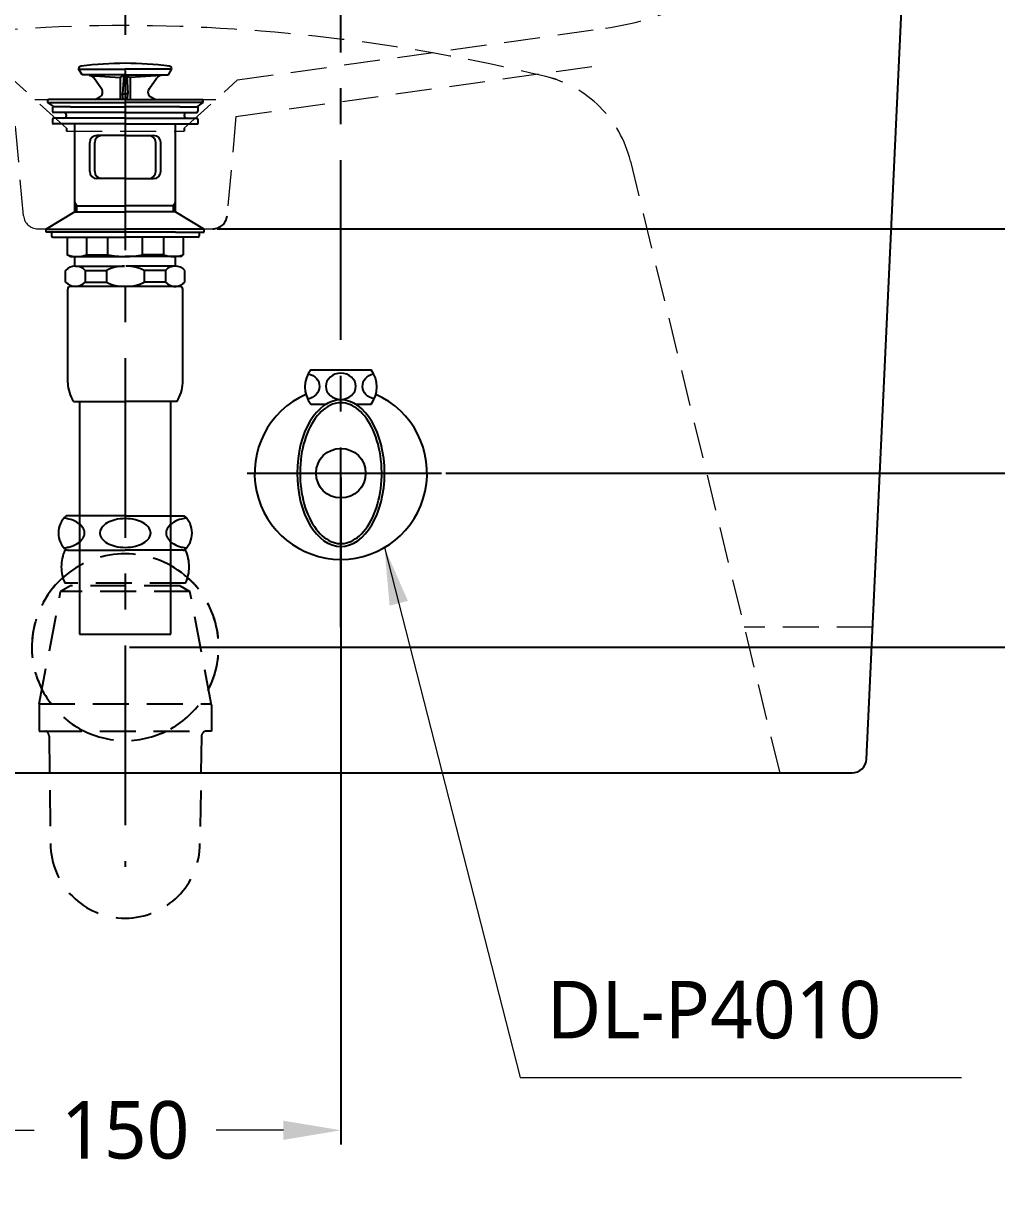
# Model space of a CAD drawing. Header units: inches. Extents: x 2601 to 5701, y -10811 to -8711.
# Drawn here: x 3237 to 3575.5, y -10426.2 to -10017.5 of the extents above; entities that cross this region are included whole.
import ezdxf

# ---------------------------------------------------------------- set-up
doc = ezdxf.new("R2010")
doc.units = ezdxf.units.IN
doc.header["$LTSCALE"] = 50
doc.header["$MEASUREMENT"] = 0
doc.linetypes.add('CENTER', pattern=[2, 1.25, -0.25, 0.25, -0.25])
doc.linetypes.add('HIDDEN', pattern=[0.375, 0.25, -0.125])
for name, color, linetype in [('3', 3, 'Continuous'), ('4', 4, 'Continuous'), ('6', 6, 'Continuous'), ('7', 7, 'Continuous'), ('CENTER', 2, 'CENTER'), ('중심선', 1, 'CENTER')]:
    doc.layers.add(name, color=color, linetype=linetype)
doc.styles.get("Standard").update_dxf_attribs({"font": 'NanumGothic.ttf'})
doc.dimstyles.get("Standard").update_dxf_attribs({"dimtxt": 20, "dimasz": 20, "dimexe": 5, "dimexo": 1.5, "dimgap": 10, "dimtad": 0, "dimtoh": 1, "dimdec": 0, "dimzin": 0, "dimdsep": 46, "dimtxsty": 'Standard', "dimcen": 0, "dimclrd": 3, "dimclre": 3, "dimclrt": 2, "dimadec": 0, "dimazin": 3, "dimtfac": 1, "dimtdec": 0, "dimtofl": 0, "dimtmove": 0, "dimatfit": 3, "dimfxl": 1, "dimtolj": 1, "dimtzin": 0, "dimlwd": 0, "dimlwe": 25, "dimarcsym": 0})

# ---------------------------------------------------------------- blocks, each defined once
blk = doc.blocks.new('A$C54FA02E5')
at = {"color": 4, "linetype": 'HIDDEN'}
for p, q in [((13.4, 115.6), (10, 113.6)), ((53.5, 116.5), (11.5, 116.5)), ((51.6, 115.6), (13.4, 115.6)), ((51.6, 115.6), (55, 113.6)), ((2.59, 74.6), (10, 113.6)), ((55, 113.6), (10, 113.6)), ((62.5, 74.1), (55, 113.6)), ((2.5, 74.6), (2.5, 65.1)), ((2.5, 74.6), (62.41, 74.6)), ((62.5, 74.1), (62.5, 65.1)), ((2.5, 65.1), (4.87, 65.1)), ((4.87, 65.1), (60.5, 65.1)), ((6, 63.3), (6.5, 26)), ((59, 63.16), (58.5, 26)), ((62.5, 65.1), (60.5, 65.1))]:
    blk.add_line(p, q, dxfattribs=at)
for centre, radius, start, end in [((24.1, 122.25), 13.85, 155.4705, 204.5295), ((40.9, 122.25), 13.85, 335.4705, 24.5295), ((4, 63.3), 2, 0, 64.1581), ((61, 63.16), 2, 104.4775, 180), ((32.5, 26), 26, 180, 0)]:
    blk.add_arc(centre, radius, start, end, dxfattribs=at)
at = {"layer": '3'}
for p, q in [((17.5, 293.41), (16.27, 295.55)), ((16.39, 295.34), (32.5, 295.34)), ((48.61, 295.34), (32.5, 295.34)), ((47.5, 293.41), (48.73, 295.55)), ((32.5, 293.41), (17.5, 293.41)), ((20.02, 293.23), (30.75, 292.53)), ((24.23, 288.53), (21.51, 292.39)), ((32.5, 293.41), (30.75, 292.53)), ((30.75, 292.53), (30.75, 284.81)), ((31.98, 293.15), (31.55, 286.74)), ((32.5, 293.41), (47.5, 293.41)), ((32.5, 293.41), (34.25, 292.53)), ((33.02, 293.15), (33.45, 286.74)), ((44.98, 293.23), (34.25, 292.53)), ((34.25, 292.53), (34.25, 284.81)), ((40.77, 288.53), (43.49, 292.39)), ((31.75, 284.81), (31.55, 286.77)), ((31.55, 286.77), (32.5, 286.77)), ((33.45, 286.77), (32.5, 286.77)), ((33.25, 284.81), (33.45, 286.77)), ((5.5, 284.41), (5.5, 283.81)), ((5.5, 283.81), (32.5, 283.81)), ((5.5, 283.81), (7.64, 282.31)), ((15.2, 284.81), (5.9, 284.81)), ((7.2, 282.11), (7.2, 280.81)), ((13.5, 282.31), (7.4, 282.31)), ((13.5, 282.31), (32.5, 282.31)), ((32.5, 284.81), (15.2, 284.81)), ((22.14, 284.81), (23.59, 285.65)), ((32.5, 284.81), (49.8, 284.81)), ((59.5, 283.81), (32.5, 283.81)), ((51.5, 282.31), (32.5, 282.31)), ((42.86, 284.81), (41.41, 285.65)), ((49.8, 284.81), (59.1, 284.81)), ((51.5, 282.31), (57.6, 282.31)), ((59.5, 283.81), (57.36, 282.31)), ((57.8, 282.11), (57.8, 280.81)), ((59.5, 284.41), (59.5, 283.81)), ((32.5, 280.31), (7.7, 280.31)), ((32.5, 278.31), (7.7, 278.31)), ((32.5, 280.31), (57.3, 280.31)), ((32.5, 278.31), (57.3, 278.31)), ((7.2, 277.81), (7.2, 276.51)), ((32.5, 276.31), (7.4, 276.31)), ((15, 245.72), (15, 276.31)), ((32.5, 276.31), (57.6, 276.31)), ((50, 245.72), (50, 276.31)), ((57.8, 277.81), (57.8, 276.51)), ((20.13, 259.81), (20.13, 269.81)), ((21.89, 259.81), (21.89, 269.81)), ((32.5, 272.31), (22.63, 272.31)), ((32.5, 272.31), (42.37, 272.31)), ((43.11, 259.81), (43.11, 269.81)), ((44.87, 259.81), (44.87, 269.81)), ((32.5, 257.31), (22.63, 257.31)), ((32.5, 257.31), (42.37, 257.31)), ((15, 245.72), (5, 239.72)), ((15.7, 247.81), (15, 249.03)), ((15, 247.81), (32.5, 247.81)), ((15, 245.72), (32.5, 245.72)), ((15.7, 245.72), (15.7, 247.81)), ((50, 247.81), (32.5, 247.81)), ((50, 245.72), (32.5, 245.72)), ((49.3, 247.81), (50, 249.03)), ((49.3, 245.72), (49.3, 247.81)), ((50, 245.72), (60, 239.72)), ((5, 239.72), (32.5, 239.72)), ((5, 238.72), (5, 239.72)), ((15, 238.72), (5, 238.72)), ((6.81, 238.72), (6.81, 237.42)), ((50, 238.72), (15, 238.72)), ((60, 239.72), (32.5, 239.72)), ((50, 238.72), (60, 238.72)), ((58.19, 238.72), (58.19, 237.42)), ((60, 238.72), (60, 239.72)), ((7.31, 236.92), (12.31, 236.92)), ((12.31, 236.92), (32.5, 236.92)), ((12.31, 236.92), (12.31, 230.8)), ((19.08, 230.8), (19.08, 236.92)), ((26.48, 230.8), (26.48, 236.92)), ((52.69, 236.92), (32.5, 236.92)), ((38.52, 230.8), (38.52, 236.92)), ((45.92, 230.8), (45.92, 236.92)), ((52.69, 236.92), (52.69, 230.8)), ((57.69, 236.92), (52.69, 236.92)), ((13.31, 230.22), (12.31, 230.8)), ((13.31, 230.22), (14.71, 230.22)), ((14.71, 230.22), (32.5, 230.22)), ((15, 226.81), (15, 230.22)), ((19.08, 230.8), (26.48, 230.8)), ((50.29, 230.22), (32.5, 230.22)), ((45.92, 230.8), (38.52, 230.8)), ((50, 226.81), (50, 230.22)), ((51.69, 230.22), (50.29, 230.22)), ((51.69, 230.22), (52.69, 230.8)), ((11.76, 221.26), (11.76, 225.37)), ((15.14, 226.81), (32.26, 226.81)), ((18.53, 225.37), (25.93, 225.37)), ((18.53, 225.37), (18.53, 221.26)), ((25.93, 225.37), (25.93, 221.26)), ((49.86, 226.81), (32.74, 226.81)), ((39.07, 225.37), (39.07, 221.26)), ((46.47, 225.37), (39.07, 225.37)), ((46.47, 225.37), (46.47, 221.26)), ((53.24, 221.26), (53.24, 225.37)), ((18.53, 221.26), (25.93, 221.26)), ((46.47, 221.26), (39.07, 221.26)), ((12.5, 186.21), (12.5, 218.81)), ((32.5, 219.81), (13.5, 219.81)), ((49.86, 219.81), (32.5, 219.81)), ((49.3, 219.81), (49.86, 219.81)), ((49.86, 219.81), (50.26, 219.81)), ((51.5, 219.81), (50, 219.81)), ((52.5, 186.21), (52.5, 218.81)), ((52.5, 213.45), (52.5, 218.81)), ((14.5, 179.81), (32.5, 179.81)), ((16.62, 179.81), (16.62, 98.81)), ((50.5, 179.81), (32.5, 179.81)), ((48.37, 98.81), (48.37, 179.81)), ((16.62, 98.81), (48.37, 98.81))]:
    blk.add_line(p, q, dxfattribs=at)
for centre, radius, start, end in [((17.35, 295.34), 1.1, 97.3204, 169.4262), ((32.5, 177.41), 120, 90, 97.3204), ((32.5, 177.41), 120, 82.6796, 90), ((47.65, 295.34), 1.1, 10.5738, 82.6796), ((19.87, 291.23), 2, 35.2023, 86.2618), ((45.13, 291.23), 2, 93.7382, 144.7977), ((22.59, 287.38), 2, 300, 35.2023), ((42.41, 287.38), 2, 144.7977, 240), ((5.9, 284.41), 0.4, 90, 180), ((7.4, 282.11), 0.2, 90, 180), ((57.6, 282.11), 0.2, 0, 90), ((59.1, 284.41), 0.4, 0, 90), ((7.7, 280.81), 0.5, 180, 270), ((7.7, 277.81), 0.5, 90, 180), ((11, 279.31), 1, 270, 90), ((54, 279.31), 1, 90, 270), ((57.3, 280.81), 0.5, 270, 0), ((57.3, 277.81), 0.5, 0, 90), ((7.4, 276.51), 0.2, 180, 270), ((57.6, 276.51), 0.2, 270, 0), ((22.63, 269.81), 2.5, 90, 180), ((24.39, 269.81), 2.5, 90, 180), ((40.61, 269.81), 2.5, 0, 90), ((42.37, 269.81), 2.5, 0, 90), ((22.63, 259.81), 2.5, 180, 270), ((24.39, 259.81), 2.5, 180, 270), ((40.61, 259.81), 2.5, 270, 0), ((42.37, 259.81), 2.5, 270, 0), ((7.31, 237.42), 0.5, 180, 270), ((57.69, 237.42), 0.5, 270, 0), ((15.7, 240.4), 10.18, 250.5679, 289.4321), ((32.31, 259.67), 29.46, 258.5956, 270.3737), ((32.69, 259.67), 29.46, 269.6263, 281.4044), ((49.3, 240.4), 10.18, 250.5679, 289.4321), ((15.14, 222.11), 4.7, 43.9409, 136.0591), ((32.03, 213.21), 13.61, 89.0643, 116.6472), ((32.97, 213.21), 13.61, 63.3528, 90.9357), ((49.86, 222.11), 4.7, 43.9409, 136.0591), ((15.14, 224.52), 4.7, 223.9409, 316.0591), ((32.03, 233.42), 13.61, 243.3528, 270.9357), ((32.97, 233.42), 13.61, 269.0643, 296.6472), ((49.86, 224.52), 4.7, 223.9409, 316.0591), ((13.5, 218.81), 1, 90, 180), ((51.5, 218.81), 1, 0, 90), ((25.49, 186.76), 13, 182.42, 212.3), ((39.51, 186.76), 13, 327.7, 357.58)]:
    blk.add_arc(centre, radius, start, end, dxfattribs=at)
at = {"layer": '4'}
for p, q in [((16.25, 140), (11.96, 140)), ((32.5, 140), (16.25, 140)), ((32.5, 140), (48.75, 140)), ((48.75, 140), (53.04, 140)), ((12.35, 128), (11.96, 128)), ((12.35, 128), (32.5, 128)), ((12.35, 128), (32.5, 128)), ((52.65, 128), (32.5, 128)), ((52.65, 128), (32.5, 128)), ((52.65, 128), (53.04, 128))]:
    blk.add_line(p, q, dxfattribs=at)
for centre, radius, start, end in [((17.25, 134), 8, 131.4096, 228.5904), ((9.25, 123.88), 15.42, 76.3745, 82.907), ((32.5, 123.39), 15.61, 90, 103.1721), ((32.5, 123.39), 15.61, 76.8279, 90), ((55.75, 123.88), 15.42, 97.093, 103.6255), ((47.75, 134), 8, 311.4096, 48.5904), ((10.46, 128.88), 10.28, 59.664, 76.3745), ((12.31, 132.03), 6.63, 35.2916, 59.664), ((15.09, 134), 3.21, 0, 35.2916), ((26.59, 134), 2.94, 143.7544, 216.2456), ((29.41, 131.94), 6.43, 119.4668, 143.7544), ((31.27, 128.63), 10.23, 103.1721, 119.4668), ((33.73, 128.63), 10.23, 60.5332, 76.8279), ((35.59, 131.94), 6.43, 36.2456, 60.5332), ((38.41, 134), 2.94, 323.7544, 36.2456), ((49.91, 134), 3.21, 144.7084, 180), ((52.69, 132.03), 6.63, 120.336, 144.7084), ((54.54, 128.88), 10.28, 103.6255, 120.336), ((12.31, 135.97), 6.63, 300.336, 324.7084), ((15.09, 134), 3.21, 324.7084, 0), ((29.41, 136.06), 6.43, 216.2456, 240.5332), ((35.59, 136.06), 6.43, 299.4668, 323.7544), ((49.91, 134), 3.21, 180, 215.2916), ((52.69, 135.97), 6.63, 215.2916, 239.664), ((9.25, 144.12), 15.42, 277.093, 283.6255), ((10.46, 139.12), 10.28, 283.6255, 300.336), ((31.27, 139.37), 10.23, 240.5332, 256.8279), ((32.5, 144.61), 15.61, 256.8279, 270), ((32.5, 144.61), 15.61, 270, 283.1721), ((33.73, 139.37), 10.23, 283.1721, 299.4668), ((54.54, 139.12), 10.28, 239.664, 256.3745), ((55.75, 144.12), 15.42, 256.3745, 262.907)]:
    blk.add_arc(centre, radius, start, end, dxfattribs=at)
at = {"layer": '4', "linetype": 'HIDDEN'}
for start, end in [(50.5529, 129.4471), (129.4471, 240.7605), (131.5264, 206.9716), (299.2395, 50.5529), (333.0284, 48.4736), (240.7605, 299.2395)]:
    blk.add_arc((32.5, 94.29), 32.5, start, end, dxfattribs=at)
at = {"layer": '7', "extrusion": (0, 1, 0)}
for p, q in [((32.5, 275.06, -14.18), (32.5, 275.06, 445.82)), ((32.5, 275.06, 445.82), (32.5, 275.06, -14.18)), ((32.5, 275.06, -14.18), (32.5, 275.06, 445.82)), ((32.5, 275.06, 445.82), (32.5, 275.06, -14.18)), ((32.5, 275.06, 20), (32.5, 275.06, 0)), ((32.5, 275.06, 20), (32.5, 275.06, 0)), ((32.5, 275.06, 20), (32.5, 275.06, 0)), ((32.5, 275.06, 20), (32.5, 275.06, 0)), ((32.5, 275.06, -14.18), (32.5, 275.06, -14.18)), ((32.5, 275.06, -14.18), (32.5, 275.06, -14.18)), ((32.5, 275.06, -14.18), (32.5, 275.06, -14.18)), ((32.5, 275.06, -14.18), (32.5, 275.06, -14.18)), ((32.5, 275.06, 0), (32.5, 275.06, -14.18)), ((32.5, 275.06, 0), (32.5, 275.06, -14.18)), ((32.5, 275.06, 0), (32.5, 275.06, -14.18)), ((32.5, 275.06, 0), (32.5, 275.06, -14.18)), ((32.5, 275.06, 445.82), (32.5, 275.06, 445.82)), ((32.5, 275.06, 445.82), (32.5, 275.06, 445.82)), ((32.5, 275.06, 445.82), (32.5, 275.06, 445.82)), ((32.5, 275.06, 445.82), (32.5, 275.06, 445.82)), ((32.5, 275.06, 410.51), (32.5, 275.06, 445.82)), ((32.5, 275.06, 410.51), (32.5, 275.06, 445.82))]:
    blk.add_line(p, q, dxfattribs=at)
at = {"layer": '7'}
for points, knots in [([(32.5, 275.06, 381.33), (32.5, 275.06, 320.01), (32.5, 275.06, 258.69), (32.5, 275.06, 138.24), (32.5, 275.06, 79.12), (32.5, 275.06, 20)], [0, 0, 0, 0, 0.509144, 0.509144, 1, 1, 1, 1]), ([(32.5, 275.06, 381.33), (32.5, 275.06, 320.01), (32.5, 275.06, 258.69), (32.5, 275.06, 138.24), (32.5, 275.06, 79.12), (32.5, 275.06, 20)], [0, 0, 0, 0, 0.509144, 0.509144, 1, 1, 1, 1]), ([(32.5, 275.06, 381.33), (32.5, 275.06, 320.01), (32.5, 275.06, 258.69), (32.5, 275.06, 138.24), (32.5, 275.06, 79.12), (32.5, 275.06, 20)], [0, 0, 0, 0, 0.509144, 0.509144, 1, 1, 1, 1]), ([(32.5, 275.06, 381.33), (32.5, 275.06, 320.01), (32.5, 275.06, 258.69), (32.5, 275.06, 138.24), (32.5, 275.06, 79.12), (32.5, 275.06, 20)], [0, 0, 0, 0, 0.509144, 0.509144, 1, 1, 1, 1]), ([(32.5, 275.06, 410.51), (32.5, 275.06, 410.51), (32.5, 275.06, 410.6), (32.5, 275.06, 410.98), (32.5, 275.06, 411.25), (32.5, 275.06, 411.56)], [0, 0, 0, 0, 0.535587, 0.535587, 1, 1, 1, 1]), ([(32.5, 275.06, 410.51), (32.5, 275.06, 410.51), (32.5, 275.06, 410.6), (32.5, 275.06, 410.98), (32.5, 275.06, 411.25), (32.5, 275.06, 411.56)], [0, 0, 0, 0, 0.535587, 0.535587, 1, 1, 1, 1]), ([(32.5, 275.06, 410.51), (32.5, 275.06, 410.51), (32.5, 275.06, 410.6), (32.5, 275.06, 410.98), (32.5, 275.06, 411.25), (32.5, 275.06, 411.56)], [0, 0, 0, 0, 0.535587, 0.535587, 1, 1, 1, 1]), ([(32.5, 275.06, 410.51), (32.5, 275.06, 410.51), (32.5, 275.06, 410.6), (32.5, 275.06, 410.98), (32.5, 275.06, 411.25), (32.5, 275.06, 411.56)], [0, 0, 0, 0, 0.535587, 0.535587, 1, 1, 1, 1]), ([(32.5, 275.06, 381.33), (32.5, 275.06, 385.34), (32.5, 275.06, 389.33), (32.5, 275.06, 396.64), (32.5, 275.06, 400.03), (32.5, 275.06, 405.62), (32.5, 275.06, 407.86), (32.5, 275.06, 410.85), (32.5, 275.06, 411.61), (32.5, 275.06, 411.56)], [0, 0, 0, 0, 0.25, 0.25, 0.5, 0.5, 0.75, 0.75, 1, 1, 1, 1]), ([(32.5, 275.06, 381.33), (32.5, 275.06, 385.34), (32.5, 275.06, 389.33), (32.5, 275.06, 396.64), (32.5, 275.06, 400.03), (32.5, 275.06, 405.62), (32.5, 275.06, 407.86), (32.5, 275.06, 410.85), (32.5, 275.06, 411.61), (32.5, 275.06, 411.56)], [0, 0, 0, 0, 0.25, 0.25, 0.5, 0.5, 0.75, 0.75, 1, 1, 1, 1]), ([(32.5, 275.06, 381.33), (32.5, 275.06, 385.34), (32.5, 275.06, 389.33), (32.5, 275.06, 396.64), (32.5, 275.06, 400.03), (32.5, 275.06, 405.62), (32.5, 275.06, 407.86), (32.5, 275.06, 410.85), (32.5, 275.06, 411.61), (32.5, 275.06, 411.56)], [0, 0, 0, 0, 0.25, 0.25, 0.5, 0.5, 0.75, 0.75, 1, 1, 1, 1]), ([(32.5, 275.06, 381.33), (32.5, 275.06, 385.34), (32.5, 275.06, 389.33), (32.5, 275.06, 396.64), (32.5, 275.06, 400.03), (32.5, 275.06, 405.62), (32.5, 275.06, 407.86), (32.5, 275.06, 410.85), (32.5, 275.06, 411.61), (32.5, 275.06, 411.56)], [0, 0, 0, 0, 0.25, 0.25, 0.5, 0.5, 0.75, 0.75, 1, 1, 1, 1])]:
    blk.add_open_spline(points, degree=3, knots=knots, dxfattribs=at)
for points, degree in [([(32.5, 275.06, 0), (32.5, 275.06)], 1), ([(32.5, 275.06, 0), (32.5, 275.06)], 1), ([(32.5, 275.06, 0), (32.5, 275.06)], 1), ([(32.5, 275.06, 0), (32.5, 275.06)], 1), ([(32.5, 275.06, -14.18), (32.5, 275.06, -9.46), (32.5, 275.06, -4.73), (32.5, 275.06, 0)], 3), ([(32.5, 275.06, -14.18), (32.5, 275.06, -9.46), (32.5, 275.06, -4.73), (32.5, 275.06, 0)], 3), ([(32.5, 275.06, -14.18), (32.5, 275.06, -9.46), (32.5, 275.06, -4.73), (32.5, 275.06, 0)], 3), ([(32.5, 275.06, -14.18), (32.5, 275.06, -9.46), (32.5, 275.06, -4.73), (32.5, 275.06, 0)], 3)]:
    blk.add_open_spline(points, degree=degree, dxfattribs=at)
blk = doc.blocks.new('*D34')
at = {"color": 3, "linetype": 'Continuous', "lineweight": 25, "transparency": 16777216}
for p, q in [((3441.5, -9893.14), (3662.03, -9893.14)), ((3304.31, -10088.9), (3662.03, -10088.9))]:
    blk.add_line(p, q, dxfattribs=at)
at = {"color": 3, "linetype": 'Continuous', "lineweight": 0, "transparency": 16777216}
for p, q in [((3657.03, -9913.14), (3657.03, -9957.69)), ((3657.03, -10068.9), (3657.03, -10024.36))]:
    blk.add_line(p, q, dxfattribs=at)
at = {"color": 3, "transparency": 16777216}
for points in [[(3653.7, -9913.14), (3660.36, -9913.14), (3657.03, -9893.14)], [(3653.7, -10068.9), (3660.36, -10068.9), (3657.03, -10088.9)]]:
    blk.add_solid(points, dxfattribs=at)
at = {"layer": 'DEFPOINTS', "color": 0, "transparency": 16777216}
for p in [(3440, -9893.14), (3302.81, -10088.9), (3657.03, -10088.9)]:
    blk.add_point(p, dxfattribs=at)
at = {"color": 2, "transparency": 16777216, "insert": (3657.03, -9991.02), "char_height": 20, "attachment_point": 5, "rotation": 90}
blk.add_mtext('\\A1;195', dxfattribs=at)
blk = doc.blocks.new('*D35')
at = {"color": 3, "linetype": 'Continuous', "lineweight": 25, "transparency": 16777216}
for p, q in [((3441.5, -9893.14), (3728.91, -9893.14)), ((3383.85, -10173.9), (3728.91, -10173.9))]:
    blk.add_line(p, q, dxfattribs=at)
at = {"color": 3, "linetype": 'Continuous', "lineweight": 0, "transparency": 16777216}
for p, q in [((3723.91, -9913.14), (3723.91, -9998.52)), ((3723.91, -10153.9), (3723.91, -10068.52))]:
    blk.add_line(p, q, dxfattribs=at)
at = {"color": 3, "transparency": 16777216}
for points in [[(3720.57, -9913.14), (3727.24, -9913.14), (3723.91, -9893.14)], [(3720.57, -10153.9), (3727.24, -10153.9), (3723.91, -10173.9)]]:
    blk.add_solid(points, dxfattribs=at)
at = {"layer": 'DEFPOINTS', "color": 0, "transparency": 16777216}
for p in [(3440, -9893.14), (3382.35, -10173.9), (3723.91, -10173.9)]:
    blk.add_point(p, dxfattribs=at)
at = {"color": 2, "transparency": 16777216, "insert": (3723.91, -10033.52), "char_height": 20, "attachment_point": 5, "rotation": 90}
blk.add_mtext('\\A1;280', dxfattribs=at)
blk = doc.blocks.new('*D36')
at = {"color": 3, "linetype": 'Continuous', "lineweight": 25, "transparency": 16777216}
for p, q in [((3383.85, -10173.9), (3728.91, -10173.9)), ((3394.62, -10668.14), (3728.91, -10668.14))]:
    blk.add_line(p, q, dxfattribs=at)
at = {"color": 3, "linetype": 'Continuous', "lineweight": 0, "transparency": 16777216}
for p, q in [((3723.91, -10193.9), (3723.91, -10384.36)), ((3723.91, -10648.14), (3723.91, -10457.69))]:
    blk.add_line(p, q, dxfattribs=at)
at = {"color": 3, "transparency": 16777216}
for points in [[(3720.57, -10193.9), (3727.24, -10193.9), (3723.91, -10173.9)], [(3720.57, -10648.14), (3727.24, -10648.14), (3723.91, -10668.14)]]:
    blk.add_solid(points, dxfattribs=at)
at = {"layer": 'DEFPOINTS', "color": 0, "transparency": 16777216}
for p in [(3382.35, -10173.9), (3393.12, -10668.14), (3723.91, -10668.14)]:
    blk.add_point(p, dxfattribs=at)
at = {"color": 2, "transparency": 16777216, "insert": (3723.91, -10421.02), "char_height": 20, "attachment_point": 5, "rotation": 90}
blk.add_mtext('\\A1;495', dxfattribs=at)
blk = doc.blocks.new('*D37')
at = {"color": 3, "linetype": 'Continuous', "lineweight": 25, "transparency": 16777216}
for p, q in [((3441.5, -9893.14), (3784.09, -9893.14)), ((3273.88, -10234.43), (3784.09, -10234.43))]:
    blk.add_line(p, q, dxfattribs=at)
at = {"color": 3, "linetype": 'Continuous', "lineweight": 0, "transparency": 16777216}
for p, q in [((3779.09, -9913.14), (3779.09, -10028.78)), ((3779.09, -10214.43), (3779.09, -10098.78))]:
    blk.add_line(p, q, dxfattribs=at)
at = {"color": 3, "transparency": 16777216}
for points in [[(3775.75, -9913.14), (3782.42, -9913.14), (3779.09, -9893.14)], [(3775.75, -10214.43), (3782.42, -10214.43), (3779.09, -10234.43)]]:
    blk.add_solid(points, dxfattribs=at)
at = {"layer": 'DEFPOINTS', "color": 0, "transparency": 16777216}
for p in [(3440, -9893.14), (3272.38, -10234.43), (3779.09, -10234.43)]:
    blk.add_point(p, dxfattribs=at)
at = {"color": 2, "transparency": 16777216, "insert": (3779.09, -10063.78), "char_height": 20, "attachment_point": 5, "rotation": 90}
blk.add_mtext('\\A1;340', dxfattribs=at)
blk = doc.blocks.new('*D38')
at = {"color": 3, "linetype": 'Continuous', "lineweight": 25, "transparency": 16777216}
for p, q in [((3273.88, -10234.43), (3784.09, -10234.43)), ((3584.52, -10668.14), (3784.09, -10668.14))]:
    blk.add_line(p, q, dxfattribs=at)
at = {"color": 3, "linetype": 'Continuous', "lineweight": 0, "transparency": 16777216}
for p, q in [((3779.09, -10254.43), (3779.09, -10414.62)), ((3779.09, -10648.14), (3779.09, -10487.95))]:
    blk.add_line(p, q, dxfattribs=at)
at = {"color": 3, "transparency": 16777216}
for points in [[(3775.75, -10254.43), (3782.42, -10254.43), (3779.09, -10234.43)], [(3775.75, -10648.14), (3782.42, -10648.14), (3779.09, -10668.14)]]:
    blk.add_solid(points, dxfattribs=at)
at = {"layer": 'DEFPOINTS', "color": 0, "transparency": 16777216}
for p in [(3272.38, -10234.43), (3583.02, -10668.14), (3779.09, -10668.14)]:
    blk.add_point(p, dxfattribs=at)
at = {"color": 2, "transparency": 16777216, "insert": (3779.09, -10451.28), "char_height": 20, "attachment_point": 5, "rotation": 90}
blk.add_mtext('\\A1;435', dxfattribs=at)
blk = doc.blocks.new('*D26')
at = {"color": 3, "linetype": 'Continuous', "lineweight": 25, "transparency": 16777216}
for p, q in [((3545.69, -9908.14), (3849.18, -9908.14)), ((3563.26, -10668.14), (3849.18, -10668.14))]:
    blk.add_line(p, q, dxfattribs=at)
at = {"color": 3, "linetype": 'Continuous', "lineweight": 0, "transparency": 16777216}
for p, q in [((3844.18, -9928.14), (3844.18, -10253.14)), ((3844.18, -10648.14), (3844.18, -10323.14))]:
    blk.add_line(p, q, dxfattribs=at)
at = {"color": 3, "transparency": 16777216}
for points in [[(3840.85, -9928.14), (3847.52, -9928.14), (3844.18, -9908.14)], [(3840.85, -10648.14), (3847.52, -10648.14), (3844.18, -10668.14)]]:
    blk.add_solid(points, dxfattribs=at)
at = {"layer": 'DEFPOINTS', "color": 0, "transparency": 16777216}
for p in [(3544.19, -9908.14), (3561.76, -10668.14), (3844.18, -10668.14)]:
    blk.add_point(p, dxfattribs=at)
at = {"color": 2, "transparency": 16777216, "insert": (3844.18, -10288.14), "char_height": 20, "attachment_point": 5, "rotation": 90}
blk.add_mtext('\\A1;760', dxfattribs=at)
blk = doc.blocks.new('*D39')
at = {"color": 3, "linetype": 'Continuous', "lineweight": 25, "transparency": 16777216}
for p, q in [((3197.38, -10175.4), (3197.38, -10407.51)), ((3347.38, -10175.4), (3347.38, -10407.51))]:
    blk.add_line(p, q, dxfattribs=at)
at = {"color": 3, "linetype": 'Continuous', "lineweight": 0, "transparency": 16777216}
for p, q in [((3217.38, -10402.51), (3240.72, -10402.51)), ((3327.38, -10402.51), (3304.05, -10402.51))]:
    blk.add_line(p, q, dxfattribs=at)
at = {"color": 3, "transparency": 16777216}
for points in [[(3217.38, -10399.18), (3217.38, -10405.85), (3197.38, -10402.51)], [(3327.38, -10399.18), (3327.38, -10405.85), (3347.38, -10402.51)]]:
    blk.add_solid(points, dxfattribs=at)
at = {"layer": 'DEFPOINTS', "color": 0, "transparency": 16777216}
for p in [(3197.38, -10173.9), (3347.38, -10173.9), (3347.38, -10402.51)]:
    blk.add_point(p, dxfattribs=at)
at = {"color": 2, "transparency": 16777216, "insert": (3272.38, -10402.51), "char_height": 20, "attachment_point": 5}
blk.add_mtext('\\A1;150', dxfattribs=at)

msp = doc.modelspace()

# ---------------------------------------------------------------- linework, layer by layer
at = {"color": 7}
for p, q in [((3530.25, -10273.37), (3547.18, -9911.34)), ((3019.54, -10278.14), (3525.25, -10278.14))]:
    msp.add_line(p, q, dxfattribs=at)
at = {"color": 7, "linetype": 'HIDDEN', "lineweight": 0}
for p, q in [((3311.41, -10037.06), (3439.5, -10019.06)), ((3310.86, -10049.76), (3436.56, -10032.09)), ((3251.88, -10053.9), (3233.35, -10037.05)), ((3292.88, -10053.9), (3311.41, -10037.06)), ((3240.88, -10043.9), (3303.88, -10043.9)), ((3236.98, -10084.35), (3233.9, -10049.75)), ((3310.86, -10049.76), (3307.79, -10084.35)), ((3251.88, -10054.9), (3292.88, -10054.9)), ((3448.1, -10065.31), (3500.03, -10278.14)), ((3241.96, -10088.9), (3302.81, -10088.9)), ((3532.39, -10227.5), (3487.67, -10227.5))]:
    msp.add_line(p, q, dxfattribs=at)
at = {"color": 7, "linetype": 'HIDDEN'}
for p, q in [((3251.88, -10053.9), (3251.88, -10054.9)), ((3292.88, -10053.9), (3292.88, -10054.9))]:
    msp.add_line(p, q, dxfattribs=at)
at = {"color": 7, "linetype": 'HIDDEN', "lineweight": 0}
for centre, radius, start, end in [((3425.58, -9920.03), 100, 278, 340.9841), ((3274.93, -10649.86), 631.72, 90.23008, 103.62429), ((3269.86, -10649.86), 631.72, 76.04261, 89.76992), ((3409.24, -10074.79), 40, 13.71, 76.3757), ((3241.96, -10083.9), 5, 185.0796, 270)]:
    msp.add_arc(centre, radius, start, end, dxfattribs=at)
at = {"color": 7, "linetype": 'HIDDEN'}
msp.add_arc((3302.81, -10083.9), 5, 270, 354.9204, dxfattribs=at)
at = {"color": 7}
msp.add_arc((3525.25, -10273.14), 5, 270, 357.3222, dxfattribs=at)
at = {"layer": '6'}
for p, q in [((3336.88, -10137.9), (3341.03, -10137.9)), ((3341.03, -10137.9), (3357.88, -10137.9)), ((3336.88, -10149.9), (3342.24, -10149.9)), ((3352.52, -10149.9), (3357.88, -10149.9))]:
    msp.add_line(p, q, dxfattribs=at)
msp.add_circle((3347.38, -10173.9), 8.62, dxfattribs=at)
for centre, radius, start, end in [((3344.88, -10143.9), 10, 143.1301, 216.8699), ((3349.88, -10143.9), 10, 323.1301, 36.8699), ((3347.38, -10173.9), 30, 113.9173, 66.0827)]:
    msp.add_arc(centre, radius, start, end, dxfattribs=at)
at = {"layer": '6', "extrusion": (0, 0, -1)}
for centre, major_axis, start_param, end_param in [((3334.7, -10143.68), (-5.23, 0), 1.824119, 4.49897), ((3360.16, -10143.68), (5.23, 0), 1.800504, 4.443058)]:
    msp.add_ellipse(centre, major_axis=major_axis, ratio=0.866391, start_param=start_param, end_param=end_param, dxfattribs=at)
for centre, major_axis, ratio in [((3347.38, -10143.68), (-5.23, 0), 0.866391), ((3347.38, -10173.9), (0, 25.5), 0.596529)]:
    msp.add_ellipse(centre, major_axis=major_axis, ratio=ratio, dxfattribs=at)
at = {"layer": '6'}
msp.add_open_spline([(3347.38, -10149.4), (3349.46, -10149.4), (3351.56, -10150.21), (3355.46, -10153.46), (3357.23, -10155.9), (3359.96, -10161.93), (3360.91, -10165.51), (3361.76, -10173.02), (3361.66, -10176.95), (3360.43, -10184.31), (3359.3, -10187.73), (3356.28, -10193.32), (3354.41, -10195.48), (3350.4, -10198.12), (3348.3, -10198.62), (3344.14, -10198.02), (3342.06, -10196.9), (3338.31, -10193.06), (3336.66, -10190.36), (3334.24, -10183.94), (3333.48, -10180.23), (3333.02, -10172.61), (3333.32, -10168.71), (3334.92, -10161.57), (3336.22, -10158.34), (3339.49, -10153.23), (3341.46, -10151.37), (3344.78, -10149.72), (3346.08, -10149.4), (3347.38, -10149.4)], degree=3, knots=[0, 0, 0, 0, 0.46111, 0.46111, 0.922219, 0.922219, 1.383329, 1.383329, 1.844439, 1.844439, 2.305549, 2.305549, 2.766658, 2.766658, 3.227768, 3.227768, 3.688878, 3.688878, 4.149988, 4.149988, 4.611097, 4.611097, 5.072207, 5.072207, 5.533317, 5.533317, 5.994427, 5.994427, 6.283185, 6.283185, 6.283185, 6.283185], dxfattribs=at)
at = {"layer": 'CENTER', "color": 1, "linetype": 'CENTER'}
msp.add_line((3347.38, -10227.5), (3347.38, -10008.9), dxfattribs=at)
at = {"layer": 'CENTER', "color": 1, "linetype": 'CENTER', "ltscale": 2}
msp.add_line((3314.76, -10173.9), (3382.35, -10173.9), dxfattribs=at)
at = {"layer": '중심선', "color": 1, "linetype": 'CENTER'}
msp.add_line((3272.4, -9833.86), (3272.4, -10310.85), dxfattribs=at)

# ---------------------------------------------------------------- block references
msp.add_blockref('A$C54FA02E5', (3239.88, -10328.72))

# ---------------------------------------------------------------- texts
at = {"color": 2, "insert": (3418.98, -10350.55), "char_height": 20, "attachment_point": 1}
msp.add_mtext_dynamic_manual_height_columns('DL-P4010', width=154.6582, gutter_width=10, heights=[0], dxfattribs=at)

# ---------------------------------------------------------------- dimensions: what is measured, and where the dimension line sits
for base, p1, p2, text, picture, middle in [((3779.09, -10234.43), (3440, -9893.14), (3272.38, -10234.43), '340', '*D37', (3779.09, -10063.78)), ((3657.03, -10088.9), (3440, -9893.14), (3302.81, -10088.9), '195', '*D34', (3657.03, -9991.02)), ((3723.91, -10173.9), (3440, -9893.14), (3382.35, -10173.9), '280', '*D35', (3723.91, -10033.52)), ((3723.91, -10668.14), (3382.35, -10173.9), (3393.12, -10668.14), '495', '*D36', (3723.91, -10421.02)), ((3779.09, -10668.14), (3272.38, -10234.43), (3583.02, -10668.14), '435', '*D38', (3779.09, -10451.28))]:
    dim = msp.add_linear_dim(base=base, p1=p1, p2=p2, angle=90, text=text, dimstyle='Standard', override={"dimarcsym": 1})
    dim.commit()
    dim.dimension.update_dxf_attribs({"geometry": picture, "text_midpoint": middle})
dim = msp.add_linear_dim(base=(3844.18, -10668.14), p1=(3544.19, -9908.14), p2=(3561.76, -10668.14), angle=90, dimstyle='Standard', override={"dimarcsym": 1})
dim.commit()
dim.dimension.update_dxf_attribs({"geometry": '*D26', "text_midpoint": (3844.18, -10288.14)})
dim = msp.add_linear_dim(base=(3347.38, -10402.51), p1=(3197.38, -10173.9), p2=(3347.38, -10173.9), dimstyle='Standard', override={"dimarcsym": 1})
dim.commit()
dim.dimension.update_dxf_attribs({"geometry": '*D39', "text_midpoint": (3272.38, -10402.51)})

# ---------------------------------------------------------------- leaders
msp.add_leader([(3362.56, -10199.78), (3409.75, -10384.16), (3563.25, -10384.16)], dimstyle='Standard', override={"dimgap": 10, "dimtad": 0, "dimarcsym": 1})

doc.saveas('drawing.dxf')
